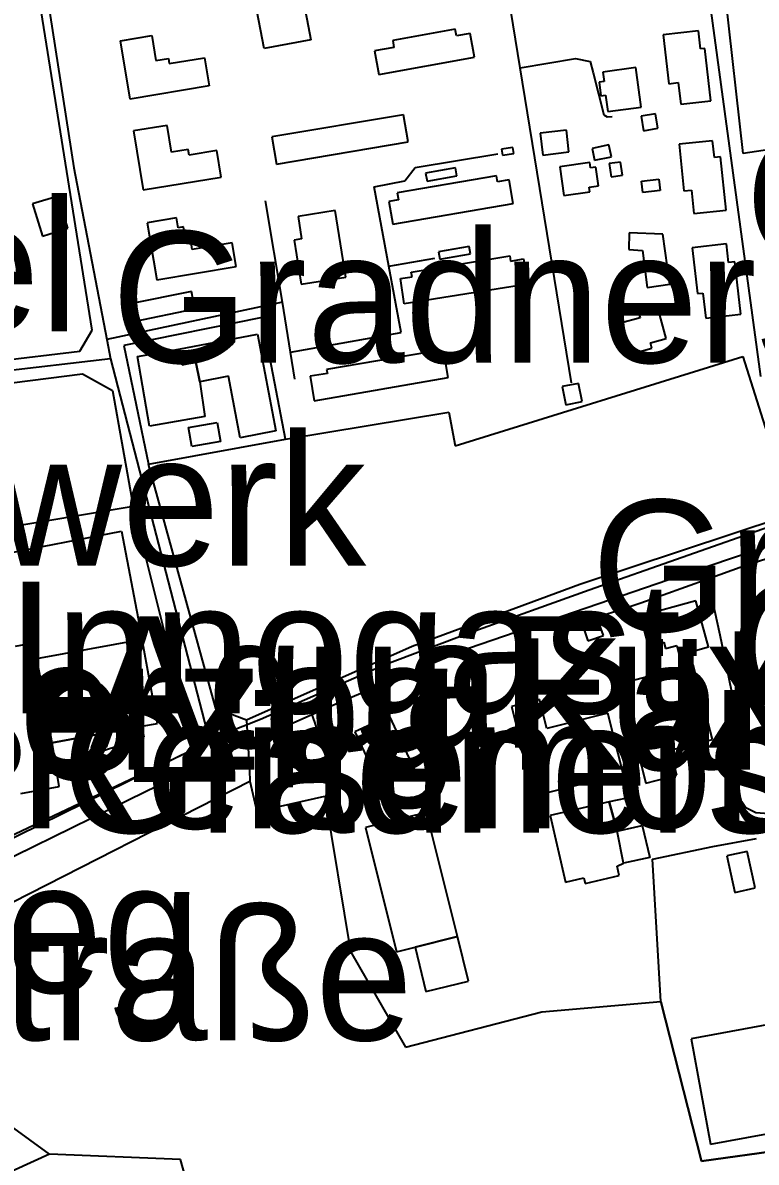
# Model space of a CAD drawing. Extents: x -3657 to 4700, y -7332 to 8131.
# Drawn here: x -1333.8 to -1091.6, y 3056.1 to 3432.3 of the extents above; entities that cross this region are included whole.
import ezdxf

# ---------------------------------------------------------------- set-up
doc = ezdxf.new("R2010")
doc.units = 0
for name, color, linetype in [('OSM_BUILDING_APARTMENTS', 9, 'CONTINUOUS'), ('OSM_BUILDING_COMMERCIAL', 9, 'CONTINUOUS'), ('OSM_BUILDING_GARAGE', 9, 'CONTINUOUS'), ('OSM_BUILDING_OFFICE', 9, 'CONTINUOUS'), ('OSM_BUILDING_PARKING', 9, 'CONTINUOUS'), ('OSM_BUILDING_RETAIL', 9, 'CONTINUOUS'), ('OSM_BUILDING_SERVICE', 9, 'CONTINUOUS'), ('OSM_BUILDING_SHED', 9, 'CONTINUOUS'), ('OSM_BUILDING_WAREHOUSE', 9, 'CONTINUOUS'), ('OSM_BUILDING_YES', 9, 'CONTINUOUS'), ('OSM_HIGHWAY_CYCLEWAY', 8, 'CONTINUOUS'), ('OSM_HIGHWAY_FOOTWAY', 8, 'CONTINUOUS'), ('OSM_HIGHWAY_RESIDENTIAL', 8, 'CONTINUOUS'), ('OSM_HIGHWAY_SECONDARY', 8, 'CONTINUOUS'), ('OSM_HIGHWAY_SERVICE', 8, 'CONTINUOUS'), ('OSM_LABELS', 8, 'CONTINUOUS'), ('OSM_LANDUSE_COMMERCIAL', 3, 'CONTINUOUS'), ('OSM_LANDUSE_FARMLAND', 3, 'CONTINUOUS'), ('OSM_LANDUSE_INDUSTRIAL', 3, 'CONTINUOUS'), ('OSM_LANDUSE_LANDFILL', 3, 'CONTINUOUS'), ('OSM_LEISURE_PITCH', 3, 'CONTINUOUS'), ('OSM_LEISURE_PLAYGROUND', 3, 'CONTINUOUS'), ('OSM_LEISURE_SPORTS_CENTRE', 3, 'CONTINUOUS'), ('OSM_LEISURE_SWIMMING_POOL', 3, 'CONTINUOUS')]:
    doc.layers.add(name, color=color, linetype=linetype)

msp = doc.modelspace()

# ---------------------------------------------------------------- linework, layer by layer
at = {"layer": 'OSM_BUILDING_APARTMENTS'}
for p, q in [((-1242.984533, 3449.64958), (-1238.676559, 3426.698947)), ((-1254.095769, 3423.807879), (-1257.008202, 3439.308452)), ((-1301.513821, 3426.387601), (-1291.198954, 3428.111123)), ((-1291.198954, 3428.111123), (-1289.818582, 3419.893817)), ((-1190.970297, 3430.179348), (-1211.607616, 3426.465438)), ((-1190.56832, 3427.977689), (-1190.970297, 3430.179348)), ((-1186.055566, 3428.789412), (-1190.56832, 3427.977689)), ((-1184.65244, 3420.994647), (-1186.055566, 3428.789412)), ((-1298.298009, 3407.161998), (-1301.513821, 3426.387601)), ((-1238.676559, 3426.698947), (-1254.095769, 3423.807879)), ((-1211.20564, 3424.23042), (-1217.614509, 3423.085112)), ((-1211.607616, 3426.465438), (-1211.20564, 3424.23042)), ((-1289.818582, 3419.893817), (-1285.662297, 3420.594346)), ((-1285.662297, 3420.594346), (-1285.374087, 3418.870824)), ((-1285.374087, 3418.870824), (-1273.747108, 3420.816735)), ((-1273.747108, 3420.816735), (-1272.192293, 3411.520839)), ((-1217.614509, 3423.085112), (-1216.211384, 3415.312586)), ((-1216.211384, 3415.312586), (-1184.65244, 3420.994647)), ((-1272.192293, 3411.520839), (-1298.298009, 3407.161998)), ((-1208.088426, 3401.969195), (-1251.486714, 3394.64145)), ((-1206.571534, 3392.973526), (-1208.088426, 3401.969195)), ((-1286.124949, 3398.399838), (-1297.167925, 3396.6096)), ((-1284.69907, 3389.559841), (-1286.124949, 3398.399838)), ((-1297.167925, 3396.6096), (-1294.027958, 3377.206085)), ((-1251.486714, 3394.64145), (-1249.969822, 3385.6569)), ((-1279.124491, 3390.46052), (-1284.69907, 3389.559841)), ((-1278.836282, 3388.670282), (-1279.124491, 3390.46052)), ((-1269.643914, 3390.149175), (-1278.836282, 3388.670282)), ((-1268.22562, 3381.364775), (-1269.643914, 3390.149175)), ((-1249.969822, 3385.6569), (-1206.571534, 3392.973526)), ((-1294.027958, 3377.206085), (-1268.22562, 3381.364775)), ((-1177.303097, 3381.776197), (-1210.105893, 3376.205331)), ((-1176.969381, 3379.808046), (-1177.303097, 3381.776197)), ((-1173.199904, 3380.452977), (-1176.969381, 3379.808046)), ((-1171.865038, 3372.613735), (-1173.199904, 3380.452977)), ((-1210.105893, 3376.205331), (-1209.711501, 3373.892476)), ((-1209.711501, 3373.892476), (-1212.866637, 3373.358741)), ((-1212.866637, 3373.358741), (-1211.592447, 3365.864203)), ((-1211.592447, 3365.864203), (-1171.865038, 3372.613735)), ((-1283.022904, 3367.921309), (-1292.640001, 3366.308982)), ((-1282.476823, 3364.674417), (-1283.022904, 3367.921309)), ((-1230.591523, 3370.323119), (-1242.885935, 3368.366088)), ((-1242.885935, 3368.366088), (-1241.710343, 3360.982745)), ((-1227.095086, 3348.351002), (-1230.591523, 3370.323119)), ((-1292.640001, 3366.308982), (-1289.462112, 3347.405845)), ((-1280.694475, 3364.974643), (-1282.476823, 3364.674417)), ((-1280.004289, 3360.916028), (-1280.694475, 3364.974643)), ((-1278.419136, 3361.182896), (-1280.004289, 3360.916028)), ((-1277.79721, 3357.491225), (-1278.419136, 3361.182896)), ((-1241.710343, 3360.982745), (-1244.205631, 3360.582444)), ((-1244.205631, 3360.582444), (-1241.884786, 3345.993669)), ((-1264.615416, 3359.704004), (-1277.79721, 3357.491225)), ((-1263.288136, 3351.809164), (-1264.615416, 3359.704004)), ((-1205.532462, 3350.007806), (-1172.987539, 3355.389641)), ((-1172.987539, 3355.389641), (-1172.68416, 3353.666119)), ((-1172.68416, 3353.666119), (-1168.482369, 3354.388886)), ((-1168.482369, 3354.388886), (-1167.086828, 3346.038147)), ((-1289.462112, 3347.405845), (-1263.288136, 3351.809164)), ((-1205.229084, 3348.484436), (-1205.532462, 3350.007806)), ((-1241.884786, 3345.993669), (-1227.095086, 3348.351002)), ((-1209.097159, 3347.872863), (-1205.229084, 3348.484436)), ((-1207.845723, 3339.533244), (-1209.097159, 3347.872863)), ((-1167.086828, 3346.038147), (-1207.845723, 3339.533244)), ((-1199.775856, 3323.599011), (-1233.503956, 3317.883592)), ((-1199.434555, 3322.153477), (-1199.775856, 3323.599011)), ((-1194.626007, 3322.9652), (-1199.434555, 3322.153477)), ((-1193.306311, 3315.237153), (-1194.626007, 3322.9652)), ((-1233.192993, 3316.571492), (-1238.919261, 3315.592976)), ((-1238.919261, 3315.592976), (-1237.546474, 3307.531344)), ((-1237.546474, 3307.531344), (-1193.306311, 3315.237153)), ((-1233.503956, 3317.883592), (-1233.192993, 3316.571492)), ((-1111.591324, 3241.448199), (-1129.953305, 3236.366591)), ((-1107.374363, 3226.236733), (-1111.591324, 3241.448199)), ((-1129.953305, 3236.366591), (-1127.154639, 3226.258972)), ((-1127.154639, 3226.258972), (-1122.156479, 3227.782343)), ((-1122.156479, 3227.782343), (-1121.504215, 3225.758595)), ((-1121.504215, 3225.758595), (-1117.810582, 3226.659274)), ((-1117.810582, 3226.659274), (-1117.021798, 3223.545816)), ((-1117.021798, 3223.545816), (-1107.374363, 3226.236733))]:
    msp.add_line(p, q, dxfattribs=at)
at = {"layer": 'OSM_BUILDING_COMMERCIAL'}
for p, q in [((-1329.917629, 3227.604431), (-1336.288576, 3226.414645)), ((-1329.265365, 3222.255955), (-1329.917629, 3227.604431)), ((-1327.528523, 3213.827379), (-1329.265365, 3222.255955)), ((-1324.198945, 3194.579538), (-1327.528523, 3213.827379)), ((-1322.856495, 3186.829251), (-1324.198945, 3194.579538)), ((-1321.696073, 3180.124197), (-1322.856495, 3186.829251)), ((-1334.400045, 3177.889179), (-1321.696073, 3180.124197)), ((-1200.503965, 3171.573307), (-1220.580034, 3166.569536)), ((-1190.272526, 3130.597977), (-1200.503965, 3171.573307)), ((-1220.580034, 3166.569536), (-1210.348595, 3125.594205)), ((-1204.227935, 3127.117576), (-1190.272526, 3130.597977)), ((-1210.348595, 3125.594205), (-1204.227935, 3127.117576))]:
    msp.add_line(p, q, dxfattribs=at)
at = {"layer": 'OSM_BUILDING_GARAGE'}
for p, q in [((-1279.0714, 3298.702467), (-1269.537732, 3300.38151)), ((-1269.537732, 3300.38151), (-1268.430401, 3294.110116)), ((-1277.964068, 3292.431073), (-1279.0714, 3298.702467)), ((-1268.430401, 3294.110116), (-1277.964068, 3292.431073))]:
    msp.add_line(p, q, dxfattribs=at)
at = {"layer": 'OSM_BUILDING_OFFICE'}
for p, q in [((-1282.181029, 3324.588646), (-1256.310431, 3329.53682)), ((-1256.310431, 3329.53682), (-1250.189771, 3297.54604)), ((-1295.878566, 3322.131238), (-1282.181029, 3324.588646)), ((-1282.181029, 3324.588646), (-1281.187465, 3319.395843)), ((-1281.187465, 3319.395843), (-1282.181029, 3324.588646)), ((-1291.942231, 3299.169486), (-1295.878566, 3322.131238)), ((-1281.187465, 3319.395843), (-1276.598865, 3320.274283)), ((-1276.598865, 3320.274283), (-1281.187465, 3319.395843)), ((-1276.598865, 3320.274283), (-1275.347429, 3313.769379)), ((-1275.347429, 3313.769379), (-1276.598865, 3320.274283)), ((-1265.851684, 3315.592976), (-1275.347429, 3313.769379)), ((-1261.968439, 3295.288783), (-1265.851684, 3315.592976)), ((-1275.347429, 3313.769379), (-1273.603003, 3302.316302)), ((-1273.603003, 3302.316302), (-1291.942231, 3299.169486)), ((-1250.189771, 3297.54604), (-1261.968439, 3295.288783))]:
    msp.add_line(p, q, dxfattribs=at)
at = {"layer": 'OSM_BUILDING_PARKING'}
for p, q in [((-1278.077835, 3343.636337), (-1298.328347, 3339.488766)), ((-1276.902244, 3337.87644), (-1278.077835, 3343.636337)), ((-1298.328347, 3339.488766), (-1297.145171, 3333.739988)), ((-1297.145171, 3333.739988), (-1276.902244, 3337.87644))]:
    msp.add_line(p, q, dxfattribs=at)
at = {"layer": 'OSM_BUILDING_RETAIL'}
for p, q in [((-1294.483025, 3200.01697), (-1324.198945, 3194.579538)), ((-1293.694241, 3196.392015), (-1294.483025, 3200.01697)), ((-1324.198945, 3194.579538), (-1322.856495, 3186.829251)), ((-1322.856495, 3186.829251), (-1293.694241, 3196.392015))]:
    msp.add_line(p, q, dxfattribs=at)
at = {"layer": 'OSM_BUILDING_SERVICE'}
for p, q in [((-1171.933299, 3391.194407), (-1175.680022, 3390.638432)), ((-1175.680022, 3390.638432), (-1175.384228, 3388.614685)), ((-1171.637505, 3389.15954), (-1171.933299, 3391.194407)), ((-1175.384228, 3388.614685), (-1171.637505, 3389.15954)), ((-1143.423308, 3233.9759), (-1148.550404, 3232.252379)), ((-1148.550404, 3232.252379), (-1147.207955, 3228.249361)), ((-1142.080859, 3229.972883), (-1143.423308, 3233.9759)), ((-1147.207955, 3228.249361), (-1142.080859, 3229.972883))]:
    msp.add_line(p, q, dxfattribs=at)
at = {"layer": 'OSM_BUILDING_SHED'}
for p, q in [((-1190.92479, 3384.400397), (-1200.746667, 3382.687995)), ((-1200.746667, 3382.687995), (-1200.2916, 3380.074914)), ((-1190.469722, 3381.787316), (-1190.92479, 3384.400397)), ((-1200.2916, 3380.074914), (-1190.469722, 3381.787316)), ((-1186.358944, 3358.414143), (-1196.453862, 3356.690621)), ((-1196.453862, 3356.690621), (-1196.051886, 3354.322169)), ((-1185.956968, 3356.045691), (-1186.358944, 3358.414143)), ((-1196.051886, 3354.322169), (-1185.956968, 3356.045691))]:
    msp.add_line(p, q, dxfattribs=at)
at = {"layer": 'OSM_BUILDING_WAREHOUSE'}
for p, q in [((-1342.052767, 3256.570709), (-1301.142182, 3264.465549)), ((-1301.142182, 3264.465549), (-1294.392012, 3228.638544)), ((-1294.392012, 3228.638544), (-1329.265365, 3222.255955)), ((-1294.392012, 3228.638544), (-1329.265365, 3222.255955)), ((-1289.325592, 3200.962126), (-1294.392012, 3228.638544)), ((-1329.917629, 3227.604431), (-1336.288576, 3226.414645)), ((-1329.265365, 3222.255955), (-1329.917629, 3227.604431)), ((-1329.265365, 3222.255955), (-1327.528523, 3213.827379)), ((-1327.528523, 3213.827379), (-1324.198945, 3194.579538)), ((-1324.198945, 3194.579538), (-1294.483025, 3200.01697)), ((-1294.483025, 3200.01697), (-1289.325592, 3200.962126))]:
    msp.add_line(p, q, dxfattribs=at)
at = {"layer": 'OSM_BUILDING_YES'}
for p, q in [((-1110.612928, 3429.645613), (-1122.285414, 3428.344632)), ((-1122.285414, 3428.344632), (-1120.487897, 3412.221368)), ((-1109.95308, 3423.696684), (-1110.612928, 3429.645613)), ((-1108.534786, 3423.852357), (-1109.95308, 3423.696684)), ((-1106.608333, 3406.539307), (-1108.534786, 3423.852357)), ((-1131.333677, 3417.536485), (-1142.224963, 3416.046473)), ((-1129.558913, 3404.49332), (-1131.333677, 3417.536485)), ((-1141.800234, 3412.910776), (-1143.4764, 3412.688386)), ((-1143.4764, 3412.688386), (-1142.869643, 3408.21835)), ((-1142.224963, 3416.046473), (-1141.800234, 3412.910776)), ((-1120.487897, 3412.221368), (-1117.325177, 3412.577191)), ((-1117.325177, 3412.577191), (-1116.528808, 3405.438477)), ((-1142.869643, 3408.21835), (-1141.314828, 3408.429621)), ((-1141.314828, 3408.429621), (-1140.571551, 3402.992189)), ((-1116.528808, 3405.438477), (-1106.608333, 3406.539307)), ((-1140.571551, 3402.992189), (-1129.558913, 3404.49332)), ((-1124.864131, 3402.236063), (-1129.627173, 3401.457699)), ((-1129.627173, 3401.457699), (-1128.845974, 3396.698556)), ((-1124.082932, 3397.48804), (-1124.864131, 3402.236063)), ((-1154.253919, 3396.876468), (-1162.930543, 3395.886833)), ((-1162.930543, 3395.886833), (-1162.096252, 3388.670282)), ((-1153.427213, 3389.671036), (-1154.253919, 3396.876468)), ((-1128.845974, 3396.698556), (-1124.082932, 3397.48804)), ((-1140.237835, 3391.983891), (-1145.78966, 3390.816344)), ((-1145.78966, 3390.816344), (-1144.978123, 3386.95788)), ((-1139.426297, 3388.125427), (-1140.237835, 3391.983891)), ((-1106.016745, 3393.384947), (-1117.090058, 3392.2174)), ((-1117.090058, 3392.2174), (-1115.459399, 3376.839142)), ((-1105.432741, 3387.84744), (-1106.016745, 3393.384947)), ((-1162.096252, 3388.670282), (-1153.427213, 3389.671036)), ((-1144.978123, 3386.95788), (-1139.426297, 3388.125427)), ((-1136.42285, 3386.357428), (-1140.169574, 3385.823692)), ((-1135.79334, 3382.031945), (-1136.42285, 3386.357428)), ((-1103.377352, 3388.05871), (-1105.432741, 3387.84744)), ((-1101.519159, 3370.512151), (-1103.377352, 3388.05871)), ((-1146.540522, 3386.190635), (-1156.445828, 3384.789579)), ((-1156.445828, 3384.789579), (-1155.095794, 3375.304652)), ((-1146.290235, 3384.433755), (-1146.540522, 3386.190635)), ((-1144.545809, 3384.678384), (-1146.290235, 3384.433755)), ((-1143.673596, 3378.495946), (-1144.545809, 3384.678384)), ((-1140.169574, 3385.823692), (-1139.547649, 3381.48709)), ((-1139.547649, 3381.48709), (-1135.79334, 3382.031945)), ((-1129.53616, 3380.063795), (-1123.809891, 3380.742084)), ((-1129.088676, 3376.249809), (-1129.53616, 3380.063795)), ((-1123.809891, 3380.742084), (-1123.354824, 3376.928098)), ((-1322.105634, 3375.137859), (-1330.524386, 3372.558137)), ((-1318.844315, 3364.485386), (-1322.105634, 3375.137859)), ((-1155.095794, 3375.304652), (-1146.5026, 3376.516677)), ((-1146.722549, 3378.073406), (-1143.673596, 3378.495946)), ((-1146.5026, 3376.516677), (-1146.722549, 3378.073406)), ((-1123.354824, 3376.928098), (-1129.088676, 3376.249809)), ((-1115.459399, 3376.839142), (-1113.009618, 3377.09489)), ((-1113.009618, 3377.09489), (-1112.190496, 3369.377962)), ((-1330.524386, 3372.558137), (-1327.255483, 3361.916783)), ((-1112.190496, 3369.377962), (-1101.519159, 3370.512151)), ((-1327.255483, 3361.916783), (-1318.844315, 3364.485386)), ((-1133.518002, 3363.017612), (-1133.624184, 3357.424508)), ((-1122.429519, 3362.506116), (-1133.518002, 3363.017612)), ((-1120.093505, 3346.038147), (-1122.429519, 3362.506116)), ((-1133.624184, 3357.424508), (-1129.149352, 3357.124281)), ((-1129.149352, 3357.124281), (-1127.617291, 3344.926198)), ((-1101.43573, 3359.314821), (-1112.721409, 3358.03608)), ((-1112.721409, 3358.03608), (-1111.00732, 3342.891331)), ((-1100.745544, 3353.1991), (-1101.43573, 3359.314821)), ((-1098.690155, 3353.43261), (-1100.745544, 3353.1991)), ((-1096.733364, 3336.097321), (-1098.690155, 3353.43261)), ((-1127.617291, 3344.926198), (-1120.093505, 3346.038147)), ((-1111.00732, 3342.891331), (-1109.194634, 3343.091482)), ((-1109.194634, 3343.091482), (-1108.261745, 3334.79634)), ((-1124.219452, 3338.643685), (-1130.529724, 3336.920163)), ((-1121.329772, 3328.069047), (-1124.219452, 3338.643685)), ((-1129.960889, 3334.863057), (-1136.362175, 3333.117297)), ((-1130.529724, 3336.920163), (-1129.960889, 3334.863057)), ((-1108.261745, 3334.79634), (-1096.733364, 3336.097321)), ((-1136.362175, 3333.117297), (-1133.555924, 3322.854005)), ((-1126.525128, 3326.656871), (-1121.329772, 3328.069047)), ((-1126.047307, 3324.899992), (-1126.525128, 3326.656871)), ((-1133.555924, 3322.854005), (-1126.047307, 3324.899992)), ((-1150.302415, 3313.269002), (-1155.641876, 3312.190412)), ((-1155.641876, 3312.190412), (-1154.428362, 3306.197005)), ((-1149.088901, 3307.275596), (-1150.302415, 3313.269002)), ((-1154.428362, 3306.197005), (-1149.088901, 3307.275596)), ((-1112.372523, 3220.276685), (-1136.460773, 3214.094247)), ((-1106.062252, 3195.702606), (-1112.372523, 3220.276685)), ((-1136.460773, 3214.094247), (-1128.019267, 3181.269505)), ((-1163.120154, 3208.901444), (-1172.365613, 3206.58859)), ((-1172.365613, 3206.58859), (-1164.94801, 3177.055217)), ((-1160.708296, 3199.271964), (-1163.120154, 3208.901444)), ((-1212.730116, 3203.530729), (-1224.137146, 3198.148895)), ((-1204.30378, 3185.672824), (-1212.730116, 3203.530729)), ((-1140.571551, 3204.320213), (-1160.708296, 3199.271964)), ((-1135.573391, 3184.427441), (-1140.571551, 3204.320213)), ((-1224.137146, 3198.148895), (-1215.71081, 3180.29099)), ((-1119.972154, 3192.133249), (-1106.062252, 3195.702606)), ((-1117.848505, 3183.882586), (-1119.972154, 3192.133249)), ((-1215.71081, 3180.29099), (-1204.30378, 3185.672824)), ((-1164.94801, 3177.055217), (-1135.573391, 3184.427441)), ((-1128.019267, 3181.269505), (-1117.848505, 3183.882586)), ((-1131.659809, 3176.866186), (-1140.199912, 3175.042589)), ((-1129.217612, 3167.236705), (-1131.659809, 3176.866186)), ((-1140.199912, 3175.042589), (-1159.669225, 3170.617031)), ((-1137.568104, 3165.424228), (-1140.199912, 3175.042589)), ((-1140.199912, 3175.042589), (-1137.568104, 3165.424228)), ((-1159.669225, 3170.617031), (-1154.542129, 3148.533718)), ((-1137.568104, 3165.424228), (-1129.217612, 3167.236705)), ((-1137.568104, 3165.424228), (-1129.217612, 3167.236705)), ((-1135.414117, 3154.827351), (-1137.568104, 3165.424228)), ((-1135.414117, 3154.827351), (-1137.568104, 3165.424228)), ((-1129.217612, 3167.236705), (-1126.775416, 3156.751024)), ((-1137.552935, 3153.859955), (-1135.414117, 3154.827351)), ((-1136.817242, 3150.713139), (-1137.552935, 3153.859955)), ((-1126.775416, 3156.751024), (-1135.414117, 3154.827351)), ((-1154.542129, 3148.533718), (-1148.47456, 3149.945894)), ((-1148.47456, 3149.945894), (-1148.04983, 3148.100058)), ((-1148.04983, 3148.100058), (-1136.817242, 3150.713139)), ((-1190.272526, 3130.597977), (-1204.227935, 3127.117576)), ((-1186.616816, 3115.875769), (-1190.272526, 3130.597977)), ((-1204.227935, 3127.117576), (-1200.670823, 3112.462084)), ((-1200.670823, 3112.462084), (-1186.616816, 3115.875769))]:
    msp.add_line(p, q, dxfattribs=at)
at = {"layer": 'OSM_HIGHWAY_CYCLEWAY'}
for p, q in [((-1085.341503, 3266.600492), (-1146.737718, 3245.006437)), ((-1146.737718, 3245.006437), (-1186.085903, 3230.895801)), ((-1186.085903, 3230.895801), (-1214.474542, 3220.243327)), ((-1214.474542, 3220.243327), (-1255.218269, 3202.274227)), ((-1255.218269, 3202.274227), (-1272.260554, 3195.569172)), ((-1272.260554, 3195.569172), (-1277.243545, 3192.489073)), ((-1277.243545, 3192.489073), (-1353.467381, 3155.049741))]:
    msp.add_line(p, q, dxfattribs=at)
at = {"layer": 'OSM_HIGHWAY_FOOTWAY'}
for p, q in [((-1204.212766, 3384.500472), (-1176.954212, 3389.070584)), ((-1207.633358, 3380.097153), (-1204.212766, 3384.500472)), ((-1217.75103, 3378.140123), (-1207.633358, 3380.097153)), ((-1212.866637, 3351.942598), (-1217.75103, 3378.140123)), ((-1212.866637, 3351.942598), (-1197.682545, 3354.655754)), ((-1208.778612, 3330.026078), (-1212.866637, 3351.942598)), ((-1245.41156, 3323.543414), (-1208.778612, 3330.026078)), ((-1095.656371, 3253.001352), (-1085.720726, 3256.181527)), ((-1107.55639, 3248.731467), (-1095.656371, 3253.001352)), ((-1129.695433, 3240.792149), (-1107.55639, 3248.731467)), ((-1149.786671, 3234.19829), (-1129.695433, 3240.792149))]:
    msp.add_line(p, q, dxfattribs=at)
at = {"layer": 'OSM_HIGHWAY_RESIDENTIAL'}
for p, q in [((-1169.506271, 3417.42529), (-1182.521207, 3497.41892)), ((-1152.585338, 3313.446914), (-1169.506271, 3417.42529))]:
    msp.add_line(p, q, dxfattribs=at)
at = {"layer": 'OSM_HIGHWAY_SECONDARY'}
for p, q in [((-1097.461472, 3256.348319), (-1086.972162, 3259.684167)), ((-1108.868502, 3252.434258), (-1097.461472, 3256.348319)), ((-1186.563725, 3225.791954), (-1108.868502, 3252.434258)), ((-1227.663921, 3208.656815), (-1186.563725, 3225.791954)), ((-1238.335258, 3203.919911), (-1227.663921, 3208.656815)), ((-1270.493374, 3189.642483), (-1238.335258, 3203.919911)), ((-1298.578634, 3175.865431), (-1270.493374, 3189.642483)), ((-1364.222148, 3143.607783), (-1298.578634, 3175.865431))]:
    msp.add_line(p, q, dxfattribs=at)
at = {"layer": 'OSM_HIGHWAY_SERVICE'}
for p, q in [((-1327.490601, 3452.840874), (-1316.849602, 3384.389277)), ((-1107.586728, 3443.522739), (-1090.210727, 3315.570737)), ((-1169.506271, 3417.42529), (-1151.318733, 3420.560987)), ((-1151.318733, 3420.560987), (-1146.434339, 3419.537994)), ((-1146.434339, 3419.537994), (-1145.455944, 3415.779605)), ((-1145.455944, 3415.779605), (-1141.883663, 3401.991434)), ((-1141.883663, 3401.991434), (-1140.821838, 3401.279787)), ((-1140.821838, 3401.279787), (-1139.160841, 3401.379862)), ((-1316.849602, 3384.389277), (-1305.988653, 3327.746582)), ((-1248.050953, 3340.044741), (-1253.617947, 3373.492175)), ((-1248.050953, 3340.044741), (-1305.988653, 3327.746582)), ((-1245.41156, 3323.543414), (-1248.050953, 3340.044741)), ((-1305.988653, 3327.746582), (-1304.767555, 3321.386232)), ((-1243.985682, 3314.62558), (-1245.41156, 3323.543414)), ((-1304.767555, 3321.386232), (-1449.509416, 3304.462364)), ((-1304.767555, 3321.386232), (-1272.260554, 3195.569172)), ((-1107.55639, 3248.731467), (-1108.868502, 3252.434258)), ((-1103.559379, 3230.173034), (-1107.55639, 3248.731467)), ((-1098.189581, 3204.520364), (-1103.559379, 3230.173034)), ((-1238.335258, 3203.919911), (-1233.086811, 3188.508295)), ((-1100.525595, 3191.265929), (-1098.189581, 3204.520364)), ((-1272.260554, 3195.569172), (-1272.078526, 3194.423865)), ((-1272.078526, 3194.423865), (-1270.493374, 3189.642483)), ((-1097.772435, 3177.199771), (-1100.525595, 3191.265929)), ((-1233.086811, 3188.508295), (-1226.928228, 3166.224831)), ((-1095.011691, 3173.074439), (-1097.772435, 3177.199771)), ((-1091.704866, 3171.417634), (-1095.011691, 3173.074439)), ((-1084.529966, 3170.86166), (-1091.704866, 3171.417634))]:
    msp.add_line(p, q, dxfattribs=at)
at = {"layer": 'OSM_LANDUSE_COMMERCIAL'}
for p, q in [((-1254.725279, 3335.052088), (-1300.368567, 3325.733954)), ((-1246.966375, 3294.855122), (-1254.725279, 3335.052088)), ((-1300.368567, 3325.733954), (-1292.253194, 3286.626698)), ((-1292.253194, 3286.626698), (-1246.966375, 3294.855122)), ((-1079.653157, 3270.169849), (-1149.786671, 3246.796675)), ((-1149.786671, 3246.796675), (-1205.236668, 3226.325689)), ((-1205.236668, 3226.325689), (-1259.859959, 3202.029598)), ((-1259.859959, 3202.029598), (-1258.949824, 3185.405956)), ((-1258.949824, 3185.405956), (-1258.760212, 3181.947794)), ((-1258.760212, 3181.947794), (-1256.454536, 3171.873534)), ((-1256.454536, 3171.873534), (-1234.00453, 3176.977381)), ((-1234.00453, 3176.977381), (-1225.509934, 3125.660922)), ((-1105.963654, 3160.298142), (-1091.515255, 3163.011298)), ((-1125.812189, 3156.150571), (-1105.963654, 3160.298142)), ((-1123.081783, 3109.126236), (-1125.812189, 3156.150571)), ((-1225.509934, 3125.660922), (-1207.420993, 3094.037085)), ((-1162.369293, 3105.734791), (-1123.081783, 3109.126236)), ((-1207.420993, 3094.037085), (-1162.369293, 3105.734791)), ((-1324.987729, 3058.721576), (-1349.356603, 3047.67992)), ((-1281.642532, 3056.986935), (-1324.987729, 3058.721576)), ((-1274.323527, 3030.611499), (-1281.642532, 3056.986935))]:
    msp.add_line(p, q, dxfattribs=at)
at = {"layer": 'OSM_LANDUSE_FARMLAND'}
for p, q in [((-1191.030972, 3292.653463), (-1096.065932, 3322.120118)), ((-1096.065932, 3322.120118), (-1079.653157, 3270.169849)), ((-1455.455633, 3298.513436), (-1314.013013, 3316.426938)), ((-1314.013013, 3316.426938), (-1304.183551, 3310.867192)), ((-1304.183551, 3310.867192), (-1297.319614, 3272.582779)), ((-1246.966375, 3294.855122), (-1193.040855, 3303.717358)), ((-1193.040855, 3303.717358), (-1191.030972, 3292.653463)), ((-1292.253194, 3286.626698), (-1246.966375, 3294.855122)), ((-1269.970046, 3205.865823), (-1292.253194, 3286.626698)), ((-1297.319614, 3272.582779), (-1356.804544, 3262.69755)), ((-1079.653157, 3270.169849), (-1149.786671, 3246.796675)), ((-1149.786671, 3246.796675), (-1205.236668, 3226.325689)), ((-1205.236668, 3226.325689), (-1259.859959, 3202.029598)), ((-1259.859959, 3202.029598), (-1269.970046, 3205.865823))]:
    msp.add_line(p, q, dxfattribs=at)
at = {"layer": 'OSM_LANDUSE_INDUSTRIAL'}
for p, q in [((-1310.804786, 3330.793323), (-1329.667342, 3448.55987)), ((-1314.870057, 3323.876998), (-1310.804786, 3330.793323)), ((-1435.690527, 3309.455016), (-1314.870057, 3323.876998)), ((-1297.319614, 3272.582779), (-1356.804544, 3262.69755)), ((-1277.243545, 3192.489073), (-1297.319614, 3272.582779)), ((-1419.755574, 3124.982633), (-1277.243545, 3192.489073))]:
    msp.add_line(p, q, dxfattribs=at)
at = {"layer": 'OSM_LANDUSE_LANDFILL'}
for p, q in [((-1348.674002, 3136.113245), (-1258.760212, 3181.947794)), ((-1258.760212, 3181.947794), (-1256.454536, 3171.873534)), ((-1256.454536, 3171.873534), (-1234.00453, 3176.977381)), ((-1234.00453, 3176.977381), (-1225.509934, 3125.660922)), ((-1225.509934, 3125.660922), (-1207.420993, 3094.037085)), ((-1162.369293, 3105.734791), (-1123.081783, 3109.126236)), ((-1123.081783, 3109.126236), (-1109.657286, 3056.475439)), ((-1207.420993, 3094.037085), (-1162.369293, 3105.734791)), ((-1324.987729, 3058.721576), (-1337.888898, 3068.150906)), ((-1109.657286, 3056.475439), (-1049.732457, 3064.681624)), ((-1281.642532, 3056.986935), (-1324.987729, 3058.721576)), ((-1274.323527, 3030.611499), (-1281.642532, 3056.986935))]:
    msp.add_line(p, q, dxfattribs=at)
at = {"layer": 'OSM_LEISURE_PITCH'}
for p, q in [((-1069.960215, 3104.845232), (-1113.138554, 3096.861436)), ((-1113.138554, 3096.861436), (-1106.684177, 3061.990707)), ((-1106.684177, 3061.990707), (-1047.08548, 3073.010124))]:
    msp.add_line(p, q, dxfattribs=at)
at = {"layer": 'OSM_LEISURE_PLAYGROUND'}
for p, q in [((-1095.952165, 3389.137301), (-1104.924582, 3469.742503)), ((-1042.208671, 3397.25453), (-1095.952165, 3389.137301))]:
    msp.add_line(p, q, dxfattribs=at)
at = {"layer": 'OSM_LEISURE_SPORTS_CENTRE'}
for p, q in [((-1105.963654, 3160.298142), (-1091.515255, 3163.011298)), ((-1125.812189, 3156.150571), (-1105.963654, 3160.298142)), ((-1123.081783, 3109.126236), (-1125.812189, 3156.150571)), ((-1109.657286, 3056.475439), (-1123.081783, 3109.126236)), ((-1049.732457, 3064.681624), (-1109.657286, 3056.475439))]:
    msp.add_line(p, q, dxfattribs=at)
at = {"layer": 'OSM_LEISURE_SWIMMING_POOL'}
for p, q in [((-1094.571793, 3158.708054), (-1101.276456, 3157.26252)), ((-1101.276456, 3157.26252), (-1098.667402, 3145.197871)), ((-1091.962738, 3146.654524), (-1094.571793, 3158.708054)), ((-1098.667402, 3145.197871), (-1091.962738, 3146.654524))]:
    msp.add_line(p, q, dxfattribs=at)

# ---------------------------------------------------------------- texts
at = {"layer": 'OSM_LABELS'}
for s, p in [('Gradnerstraße', (-1095.249812, 3352.677141)), ('Toma GmbH Palettenhandel', (-2051.095953, 3330.428342)), ('Gradnerstraße', (-1304.427253, 3320.069105)), ('Haase Draht- und Seilwerk', (-1914.198656, 3253.02817)), ('Gradnerstrasse 45', (-1145.962586, 3231.34058)), ('Innogast GmbH', (-1339.107601, 3204.323725)), ('AquaFux Rohr- und Kanalreinigung GmbH', (-1311.61784, 3192.929405)), ('Herzog Kälte & Klima', (-1376.998805, 3185.669117)), ('Gradnerstraße', (-1677.3191, 3182.458596)), ('KLEDO Reisemobile GmbH', (-1548.152077, 3166.297726)), ('Gradnerstraße', (-1320.945742, 3164.87409)), ('Oberer Mühlackerweg', (-1846.179554, 3111.997361)), ('Gradnerstraße', (-1582.456763, 3096.350915))]:
    msp.add_text(s, height=43.418293, dxfattribs=at).set_placement(p)

doc.saveas('drawing.dxf')
